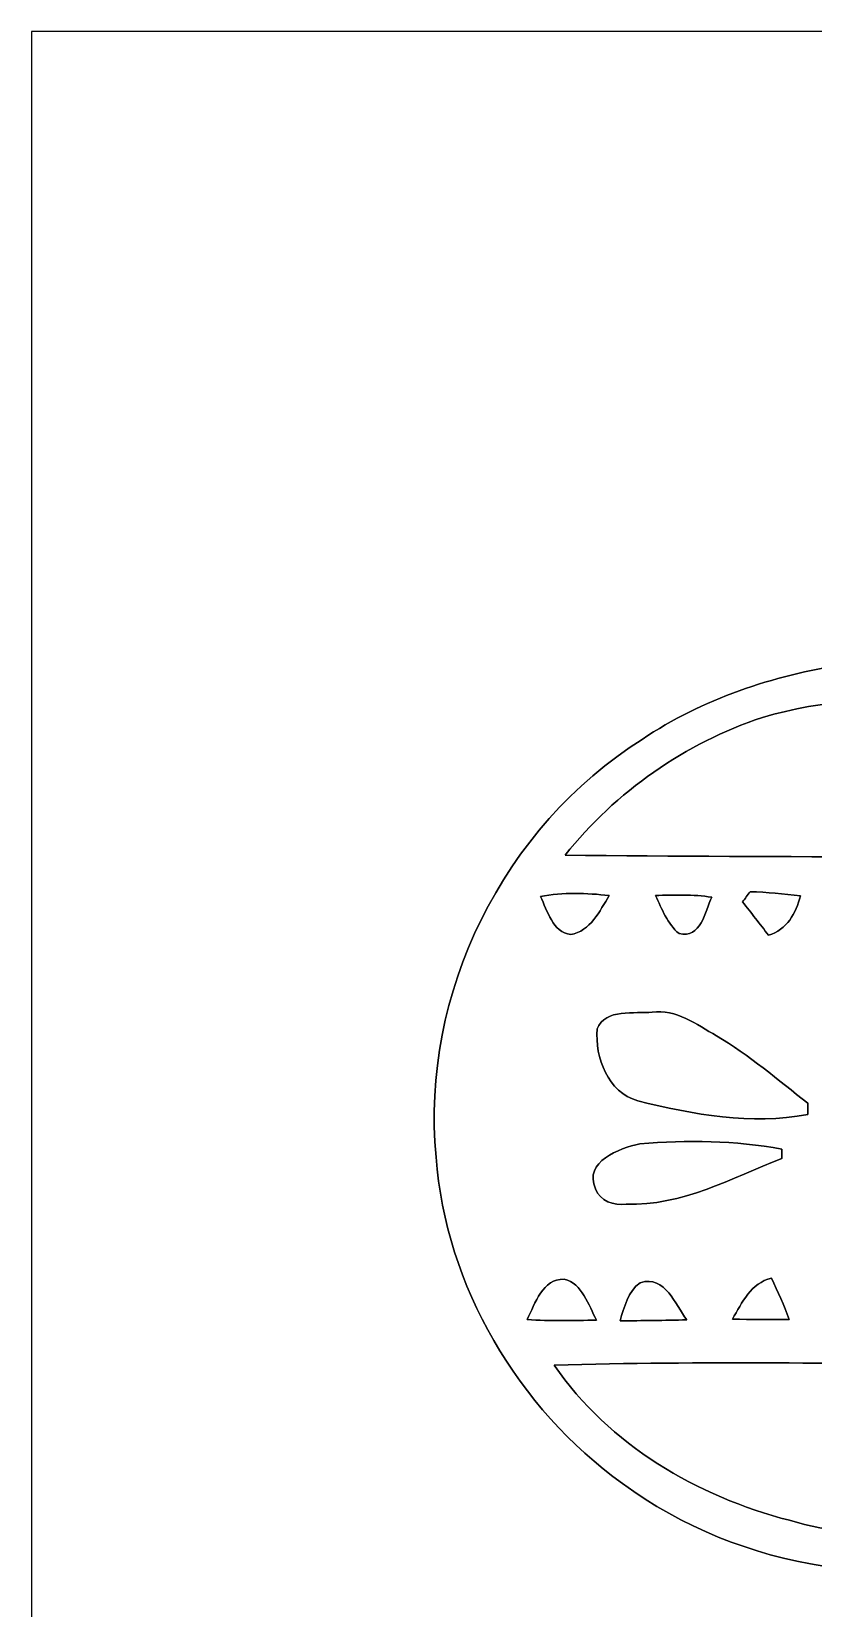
# Model space of a CAD drawing. Header units: centimetres. Extents: x -16.8 to 16.8, y -16.7 to 16.7.
# Drawn here: x -16.77 to -8.28, y -0.46 to 16.67 of the extents above; entities that cross this region are included whole.
import ezdxf

# ---------------------------------------------------------------- set-up
doc = ezdxf.new("R2010")
doc.units = ezdxf.units.CM
doc.header["$MEASUREMENT"] = 0
doc.layers.add('Layer 1', color=7, linetype='Continuous')

msp = doc.modelspace()

# ---------------------------------------------------------------- linework, layer by layer
at = {"layer": 'Layer 1', "color": 7}
for points, knots in [([(-16.77458, 16.66875), (-16.77458, 16.66875), (16.77458, 16.66875), (16.77458, 16.66875), (16.77458, 16.66875), (16.77458, 16.66875), (16.77458, -16.66875), (16.77458, -16.66875), (16.77458, -16.66875), (16.77458, -16.66875), (-16.77458, -16.66875), (-16.77458, -16.66875), (-16.77458, -16.66875), (-16.77458, -16.66875), (-16.77458, 16.66875), (-16.77458, 16.66875), (-16.77458, 16.66875), (-16.77458, 16.66875), (-16.77458, 16.66875), (-16.77458, 16.66875)], [0, 0, 0, 0, 0.16666667, 0.16666667, 0.16666667, 0.16666667, 0.33333333, 0.33333333, 0.33333333, 0.33333333, 0.5, 0.5, 0.5, 0.5, 0.66666667, 0.66666667, 0.66666667, 0.66666667, 1, 1, 1, 1]), ([(-8.01723, 10.80311), (-8.16504, 10.47327), (-8.02534, 10.12437), (-7.94667, 9.79664), (-7.94667, 9.79664), (-8.72278, 9.67176), (-9.48902, 9.42375), (-10.14342, 8.97996), (-10.14342, 8.97996), (-11.64872, 8.03346), (-12.55289, 6.21524), (-12.38179, 4.44288), (-12.38179, 4.44288), (-12.27631, 3.03601), (-11.49315, 1.71873), (-10.35614, 0.89711), (-10.35614, 0.89711), (-9.07133, -0.04798), (-7.32296, -0.31962), (-5.81413, 0.20461), (-5.81413, 0.20461), (-4.03825, 0.77435), (-2.65077, 2.42464), (-2.44722, 4.2859), (-2.44722, 4.2859), (-2.29129, 5.71041), (-2.73368, 7.24076), (-3.78107, 8.24865), (-3.78107, 8.24865), (-4.49827, 9.01488), (-5.46382, 9.54687), (-6.49781, 9.73279), (-6.49781, 9.73279), (-6.5719, 9.76559), (-6.7624, 9.76136), (-6.74264, 9.88836), (-6.74264, 9.88836), (-6.72218, 10.16035), (-6.6615, 10.45527), (-6.78251, 10.71527), (-6.78251, 10.71527), (-7.00934, 11.1566), (-7.73183, 11.2074), (-8.01723, 10.80311), (-8.01723, 10.80311), (-8.01723, 10.80311), (-8.01723, 10.80311), (-8.01723, 10.80311)], [0, 0, 0, 0, 0.07692308, 0.07692308, 0.07692308, 0.07692308, 0.15384615, 0.15384615, 0.15384615, 0.15384615, 0.23076923, 0.23076923, 0.23076923, 0.23076923, 0.30769231, 0.30769231, 0.30769231, 0.30769231, 0.38461538, 0.38461538, 0.38461538, 0.38461538, 0.46153846, 0.46153846, 0.46153846, 0.46153846, 0.53846154, 0.53846154, 0.53846154, 0.53846154, 0.61538462, 0.61538462, 0.61538462, 0.61538462, 0.69230769, 0.69230769, 0.69230769, 0.69230769, 0.76923077, 0.76923077, 0.76923077, 0.76923077, 0.84615385, 0.84615385, 0.84615385, 0.84615385, 1, 1, 1, 1]), ([(-8.83673, 9.21949), (-8.17951, 9.41176), (-7.48136, 9.45233), (-6.80156, 9.39024), (-6.80156, 9.39024), (-5.88363, 9.26359), (-5.00768, 8.8586), (-4.31024, 8.24936), (-4.31024, 8.24936), (-4.12433, 8.10048), (-3.9624, 7.92409), (-3.83646, 7.72125), (-3.83646, 7.72125), (-6.21771, 7.70008), (-8.60002, 7.69832), (-10.98091, 7.72231), (-10.98091, 7.72231), (-10.4327, 8.41304), (-9.67458, 8.94115), (-8.83673, 9.21949)], [0, 0, 0, 0, 0.16666667, 0.16666667, 0.16666667, 0.16666667, 0.33333333, 0.33333333, 0.33333333, 0.33333333, 0.5, 0.5, 0.5, 0.5, 0.66666667, 0.66666667, 0.66666667, 0.66666667, 1, 1, 1, 1]), ([(-11.24867, 7.27287), (-11.00279, 7.32155), (-10.74879, 7.31167), (-10.50078, 7.28416), (-10.50078, 7.28416), (-10.60379, 7.11941), (-10.70751, 6.89257), (-10.91883, 6.86117), (-10.91883, 6.86117), (-11.12026, 6.8834), (-11.16894, 7.12223), (-11.24867, 7.27287)], [0, 0, 0, 0, 0.25, 0.25, 0.25, 0.25, 0.5, 0.5, 0.5, 0.5, 1, 1, 1, 1]), ([(-9.99878, 7.2838), (-9.79558, 7.29262), (-9.59062, 7.29544), (-9.38848, 7.26687), (-9.38848, 7.26687), (-9.46044, 7.11059), (-9.50666, 6.81037), (-9.74302, 6.87035), (-9.74302, 6.87035), (-9.86931, 6.97583), (-9.92893, 7.13881), (-9.99878, 7.2838)], [0, 0, 0, 0, 0.25, 0.25, 0.25, 0.25, 0.5, 0.5, 0.5, 0.5, 1, 1, 1, 1]), ([(-8.97114, 7.32578), (-8.7884, 7.31943), (-8.60672, 7.30179), (-8.42504, 7.27992), (-8.42504, 7.27992), (-8.4709, 7.09366), (-8.5725, 6.91127), (-8.77076, 6.85271), (-8.77076, 6.85271), (-8.8646, 6.97406), (-8.95809, 7.09507), (-9.05404, 7.21501), (-9.05404, 7.21501), (-9.02617, 7.25205), (-8.99866, 7.28874), (-8.97114, 7.32578)], [0, 0, 0, 0, 0.2, 0.2, 0.2, 0.2, 0.4, 0.4, 0.4, 0.4, 0.6, 0.6, 0.6, 0.6, 1, 1, 1, 1]), ([(-10.63272, 5.83494), (-10.54206, 6.06143), (-10.22138, 5.99757), (-10.03618, 6.01733), (-10.03618, 6.01733), (-9.77194, 6.0512), (-9.55075, 5.88504), (-9.33768, 5.76051), (-9.33768, 5.76051), (-8.98278, 5.55025), (-8.6674, 5.2832), (-8.34566, 5.02744), (-8.34566, 5.02744), (-8.34461, 4.99674), (-8.34319, 4.93571), (-8.34249, 4.90538), (-8.34249, 4.90538), (-8.96091, 4.78896), (-9.58885, 4.90502), (-10.19034, 5.05389), (-10.19034, 5.05389), (-10.51878, 5.14738), (-10.65565, 5.52415), (-10.63272, 5.83494)], [0, 0, 0, 0, 0.14285714, 0.14285714, 0.14285714, 0.14285714, 0.28571429, 0.28571429, 0.28571429, 0.28571429, 0.42857143, 0.42857143, 0.42857143, 0.42857143, 0.57142857, 0.57142857, 0.57142857, 0.57142857, 0.71428571, 0.71428571, 0.71428571, 0.71428571, 1, 1, 1, 1]), ([(-10.16882, 4.58611), (-9.65553, 4.62986), (-9.13448, 4.62209), (-8.62648, 4.53073), (-8.62648, 4.53073), (-8.62648, 4.50532), (-8.62648, 4.45452), (-8.62648, 4.42913), (-8.62648, 4.42913), (-9.17293, 4.21323), (-9.71197, 3.90984), (-10.3184, 3.93277), (-10.3184, 3.93277), (-10.44575, 3.91336), (-10.60591, 3.96558), (-10.64895, 4.09787), (-10.64895, 4.09787), (-10.78512, 4.39596), (-10.38966, 4.5406), (-10.16882, 4.58611)], [0, 0, 0, 0, 0.16666667, 0.16666667, 0.16666667, 0.16666667, 0.33333333, 0.33333333, 0.33333333, 0.33333333, 0.5, 0.5, 0.5, 0.5, 0.66666667, 0.66666667, 0.66666667, 0.66666667, 1, 1, 1, 1]), ([(-11.39261, 2.67829), (-11.30441, 2.85186), (-11.22433, 3.1242), (-10.99185, 3.11644), (-10.99185, 3.11644), (-10.79147, 3.07058), (-10.72727, 2.83316), (-10.63766, 2.67088), (-10.63766, 2.67088), (-10.88919, 2.67018), (-11.14143, 2.661), (-11.39261, 2.67829)], [0, 0, 0, 0, 0.25, 0.25, 0.25, 0.25, 0.5, 0.5, 0.5, 0.5, 1, 1, 1, 1]), ([(-10.16423, 3.07904), (-9.88977, 3.16265), (-9.78394, 2.83986), (-9.65906, 2.67511), (-9.65906, 2.67511), (-9.90071, 2.67018), (-10.14201, 2.66488), (-10.38366, 2.66559), (-10.38366, 2.66559), (-10.33709, 2.81164), (-10.2997, 2.98591), (-10.16423, 3.07904)], [0, 0, 0, 0, 0.25, 0.25, 0.25, 0.25, 0.5, 0.5, 0.5, 0.5, 1, 1, 1, 1]), ([(-9.16305, 2.68393), (-9.05898, 2.86209), (-8.96091, 3.07481), (-8.74042, 3.12808), (-8.74042, 3.12808), (-8.67128, 2.98097), (-8.60072, 2.83351), (-8.54781, 2.67935), (-8.54781, 2.67935), (-8.75312, 2.67723), (-8.95809, 2.67864), (-9.16305, 2.68393)], [0, 0, 0, 0, 0.25, 0.25, 0.25, 0.25, 0.5, 0.5, 0.5, 0.5, 1, 1, 1, 1]), ([(-11.09768, 2.18264), (-9.49819, 2.23273), (-7.89728, 2.19181), (-6.29708, 2.20486), (-6.29708, 2.20486), (-5.44513, 2.19675), (-4.59246, 2.22744), (-3.74121, 2.18264), (-3.74121, 2.18264), (-4.78155, 0.69956), (-6.80367, -0.00529), (-8.54322, 0.49777), (-8.54322, 0.49777), (-9.54652, 0.75706), (-10.50396, 1.31657), (-11.09768, 2.18264)], [0, 0, 0, 0, 0.2, 0.2, 0.2, 0.2, 0.4, 0.4, 0.4, 0.4, 0.6, 0.6, 0.6, 0.6, 1, 1, 1, 1])]:
    msp.add_open_spline(points, degree=3, knots=knots, dxfattribs=at)
at = {"layer": 'Layer 1', "color": 251}
for points, knots in [([(-8.01723, 10.80311), (-7.73183, 11.2074), (-7.00934, 11.1566), (-6.78251, 10.71527), (-6.78251, 10.71527), (-6.6615, 10.45527), (-6.72218, 10.16035), (-6.74264, 9.88836), (-6.74264, 9.88836), (-6.7624, 9.76136), (-6.5719, 9.76559), (-6.49781, 9.73279), (-6.49781, 9.73279), (-5.46382, 9.54687), (-4.49827, 9.01488), (-3.78107, 8.24865), (-3.78107, 8.24865), (-2.73368, 7.24076), (-2.29129, 5.71041), (-2.44722, 4.2859), (-2.44722, 4.2859), (-2.65077, 2.42464), (-4.03825, 0.77435), (-5.81413, 0.20461), (-5.81413, 0.20461), (-7.32296, -0.31962), (-9.07133, -0.04798), (-10.35614, 0.89711), (-10.35614, 0.89711), (-11.49315, 1.71873), (-12.27631, 3.03601), (-12.38179, 4.44288), (-12.38179, 4.44288), (-12.55289, 6.21524), (-11.64872, 8.03346), (-10.14342, 8.97996), (-10.14342, 8.97996), (-9.48902, 9.42375), (-8.72278, 9.67176), (-7.94667, 9.79664), (-7.94667, 9.79664), (-8.02534, 10.12437), (-8.16504, 10.47327), (-8.01723, 10.80311), (-8.01723, 10.80311), (-8.01723, 10.80311), (-8.01723, 10.80311), (-8.01723, 10.80311)], [0, 0, 0, 0, 0.07692308, 0.07692308, 0.07692308, 0.07692308, 0.15384615, 0.15384615, 0.15384615, 0.15384615, 0.23076923, 0.23076923, 0.23076923, 0.23076923, 0.30769231, 0.30769231, 0.30769231, 0.30769231, 0.38461538, 0.38461538, 0.38461538, 0.38461538, 0.46153846, 0.46153846, 0.46153846, 0.46153846, 0.53846154, 0.53846154, 0.53846154, 0.53846154, 0.61538462, 0.61538462, 0.61538462, 0.61538462, 0.69230769, 0.69230769, 0.69230769, 0.69230769, 0.76923077, 0.76923077, 0.76923077, 0.76923077, 0.84615385, 0.84615385, 0.84615385, 0.84615385, 1, 1, 1, 1]), ([(-8.83673, 9.21949), (-9.67458, 8.94115), (-10.4327, 8.41304), (-10.98091, 7.72231), (-10.98091, 7.72231), (-8.60002, 7.69832), (-6.21771, 7.70008), (-3.83646, 7.72125), (-3.83646, 7.72125), (-3.9624, 7.92409), (-4.12433, 8.10048), (-4.31024, 8.24936), (-4.31024, 8.24936), (-5.00768, 8.8586), (-5.88363, 9.26359), (-6.80156, 9.39024), (-6.80156, 9.39024), (-7.48136, 9.45233), (-8.17951, 9.41176), (-8.83673, 9.21949), (-8.83673, 9.21949), (-8.83673, 9.21949), (-8.83673, 9.21949), (-8.83673, 9.21949)], [0, 0, 0, 0, 0.14285714, 0.14285714, 0.14285714, 0.14285714, 0.28571429, 0.28571429, 0.28571429, 0.28571429, 0.42857143, 0.42857143, 0.42857143, 0.42857143, 0.57142857, 0.57142857, 0.57142857, 0.57142857, 0.71428571, 0.71428571, 0.71428571, 0.71428571, 1, 1, 1, 1]), ([(-11.24867, 7.27287), (-11.16894, 7.12223), (-11.12026, 6.8834), (-10.91883, 6.86117), (-10.91883, 6.86117), (-10.70751, 6.89257), (-10.60379, 7.11941), (-10.50078, 7.28416), (-10.50078, 7.28416), (-10.74879, 7.31167), (-11.00279, 7.32155), (-11.24867, 7.27287), (-11.24867, 7.27287), (-11.24867, 7.27287), (-11.24867, 7.27287), (-11.24867, 7.27287)], [0, 0, 0, 0, 0.2, 0.2, 0.2, 0.2, 0.4, 0.4, 0.4, 0.4, 0.6, 0.6, 0.6, 0.6, 1, 1, 1, 1]), ([(-9.99878, 7.2838), (-9.92893, 7.13881), (-9.86931, 6.97583), (-9.74302, 6.87035), (-9.74302, 6.87035), (-9.50666, 6.81037), (-9.46044, 7.11059), (-9.38848, 7.26687), (-9.38848, 7.26687), (-9.59062, 7.29544), (-9.79558, 7.29262), (-9.99878, 7.2838), (-9.99878, 7.2838), (-9.99878, 7.2838), (-9.99878, 7.2838), (-9.99878, 7.2838)], [0, 0, 0, 0, 0.2, 0.2, 0.2, 0.2, 0.4, 0.4, 0.4, 0.4, 0.6, 0.6, 0.6, 0.6, 1, 1, 1, 1]), ([(-8.97114, 7.32578), (-8.99866, 7.28874), (-9.02617, 7.25205), (-9.05404, 7.21501), (-9.05404, 7.21501), (-8.95809, 7.09507), (-8.8646, 6.97406), (-8.77076, 6.85271), (-8.77076, 6.85271), (-8.5725, 6.91127), (-8.4709, 7.09366), (-8.42504, 7.27992), (-8.42504, 7.27992), (-8.60672, 7.30179), (-8.7884, 7.31943), (-8.97114, 7.32578), (-8.97114, 7.32578), (-8.97114, 7.32578), (-8.97114, 7.32578), (-8.97114, 7.32578)], [0, 0, 0, 0, 0.16666667, 0.16666667, 0.16666667, 0.16666667, 0.33333333, 0.33333333, 0.33333333, 0.33333333, 0.5, 0.5, 0.5, 0.5, 0.66666667, 0.66666667, 0.66666667, 0.66666667, 1, 1, 1, 1]), ([(-10.63272, 5.83494), (-10.65565, 5.52415), (-10.51878, 5.14738), (-10.19034, 5.05389), (-10.19034, 5.05389), (-9.58885, 4.90502), (-8.96091, 4.78896), (-8.34249, 4.90538), (-8.34249, 4.90538), (-8.34319, 4.93571), (-8.34461, 4.99674), (-8.34566, 5.02744), (-8.34566, 5.02744), (-8.6674, 5.2832), (-8.98278, 5.55025), (-9.33768, 5.76051), (-9.33768, 5.76051), (-9.55075, 5.88504), (-9.77194, 6.0512), (-10.03618, 6.01733), (-10.03618, 6.01733), (-10.22138, 5.99757), (-10.54206, 6.06143), (-10.63272, 5.83494), (-10.63272, 5.83494), (-10.63272, 5.83494), (-10.63272, 5.83494), (-10.63272, 5.83494)], [0, 0, 0, 0, 0.125, 0.125, 0.125, 0.125, 0.25, 0.25, 0.25, 0.25, 0.375, 0.375, 0.375, 0.375, 0.5, 0.5, 0.5, 0.5, 0.625, 0.625, 0.625, 0.625, 0.75, 0.75, 0.75, 0.75, 1, 1, 1, 1]), ([(-10.16882, 4.58611), (-10.38966, 4.5406), (-10.78512, 4.39596), (-10.64895, 4.09787), (-10.64895, 4.09787), (-10.60591, 3.96558), (-10.44575, 3.91336), (-10.3184, 3.93277), (-10.3184, 3.93277), (-9.71197, 3.90984), (-9.17293, 4.21323), (-8.62648, 4.42913), (-8.62648, 4.42913), (-8.62648, 4.45452), (-8.62648, 4.50532), (-8.62648, 4.53073), (-8.62648, 4.53073), (-9.13448, 4.62209), (-9.65553, 4.62986), (-10.16882, 4.58611), (-10.16882, 4.58611), (-10.16882, 4.58611), (-10.16882, 4.58611), (-10.16882, 4.58611)], [0, 0, 0, 0, 0.14285714, 0.14285714, 0.14285714, 0.14285714, 0.28571429, 0.28571429, 0.28571429, 0.28571429, 0.42857143, 0.42857143, 0.42857143, 0.42857143, 0.57142857, 0.57142857, 0.57142857, 0.57142857, 0.71428571, 0.71428571, 0.71428571, 0.71428571, 1, 1, 1, 1]), ([(-11.39261, 2.67829), (-11.14143, 2.661), (-10.88919, 2.67018), (-10.63766, 2.67088), (-10.63766, 2.67088), (-10.72727, 2.83316), (-10.79147, 3.07058), (-10.99185, 3.11644), (-10.99185, 3.11644), (-11.22433, 3.1242), (-11.30441, 2.85186), (-11.39261, 2.67829), (-11.39261, 2.67829), (-11.39261, 2.67829), (-11.39261, 2.67829), (-11.39261, 2.67829)], [0, 0, 0, 0, 0.2, 0.2, 0.2, 0.2, 0.4, 0.4, 0.4, 0.4, 0.6, 0.6, 0.6, 0.6, 1, 1, 1, 1]), ([(-10.16423, 3.07904), (-10.2997, 2.98591), (-10.33709, 2.81164), (-10.38366, 2.66559), (-10.38366, 2.66559), (-10.14201, 2.66488), (-9.90071, 2.67018), (-9.65906, 2.67511), (-9.65906, 2.67511), (-9.78394, 2.83986), (-9.88977, 3.16265), (-10.16423, 3.07904), (-10.16423, 3.07904), (-10.16423, 3.07904), (-10.16423, 3.07904), (-10.16423, 3.07904)], [0, 0, 0, 0, 0.2, 0.2, 0.2, 0.2, 0.4, 0.4, 0.4, 0.4, 0.6, 0.6, 0.6, 0.6, 1, 1, 1, 1]), ([(-9.16305, 2.68393), (-8.95809, 2.67864), (-8.75312, 2.67723), (-8.54781, 2.67935), (-8.54781, 2.67935), (-8.60072, 2.83351), (-8.67128, 2.98097), (-8.74042, 3.12808), (-8.74042, 3.12808), (-8.96091, 3.07481), (-9.05898, 2.86209), (-9.16305, 2.68393), (-9.16305, 2.68393), (-9.16305, 2.68393), (-9.16305, 2.68393), (-9.16305, 2.68393)], [0, 0, 0, 0, 0.2, 0.2, 0.2, 0.2, 0.4, 0.4, 0.4, 0.4, 0.6, 0.6, 0.6, 0.6, 1, 1, 1, 1]), ([(-11.09768, 2.18264), (-10.50396, 1.31657), (-9.54652, 0.75706), (-8.54322, 0.49777), (-8.54322, 0.49777), (-6.80367, -0.00529), (-4.78155, 0.69956), (-3.74121, 2.18264), (-3.74121, 2.18264), (-4.59246, 2.22744), (-5.44513, 2.19675), (-6.29708, 2.20486), (-6.29708, 2.20486), (-7.89728, 2.19181), (-9.49819, 2.23273), (-11.09768, 2.18264)], [0, 0, 0, 0, 0.2, 0.2, 0.2, 0.2, 0.4, 0.4, 0.4, 0.4, 0.6, 0.6, 0.6, 0.6, 1, 1, 1, 1])]:
    msp.add_open_spline(points, degree=3, knots=knots, dxfattribs=at)

doc.saveas('drawing.dxf')
